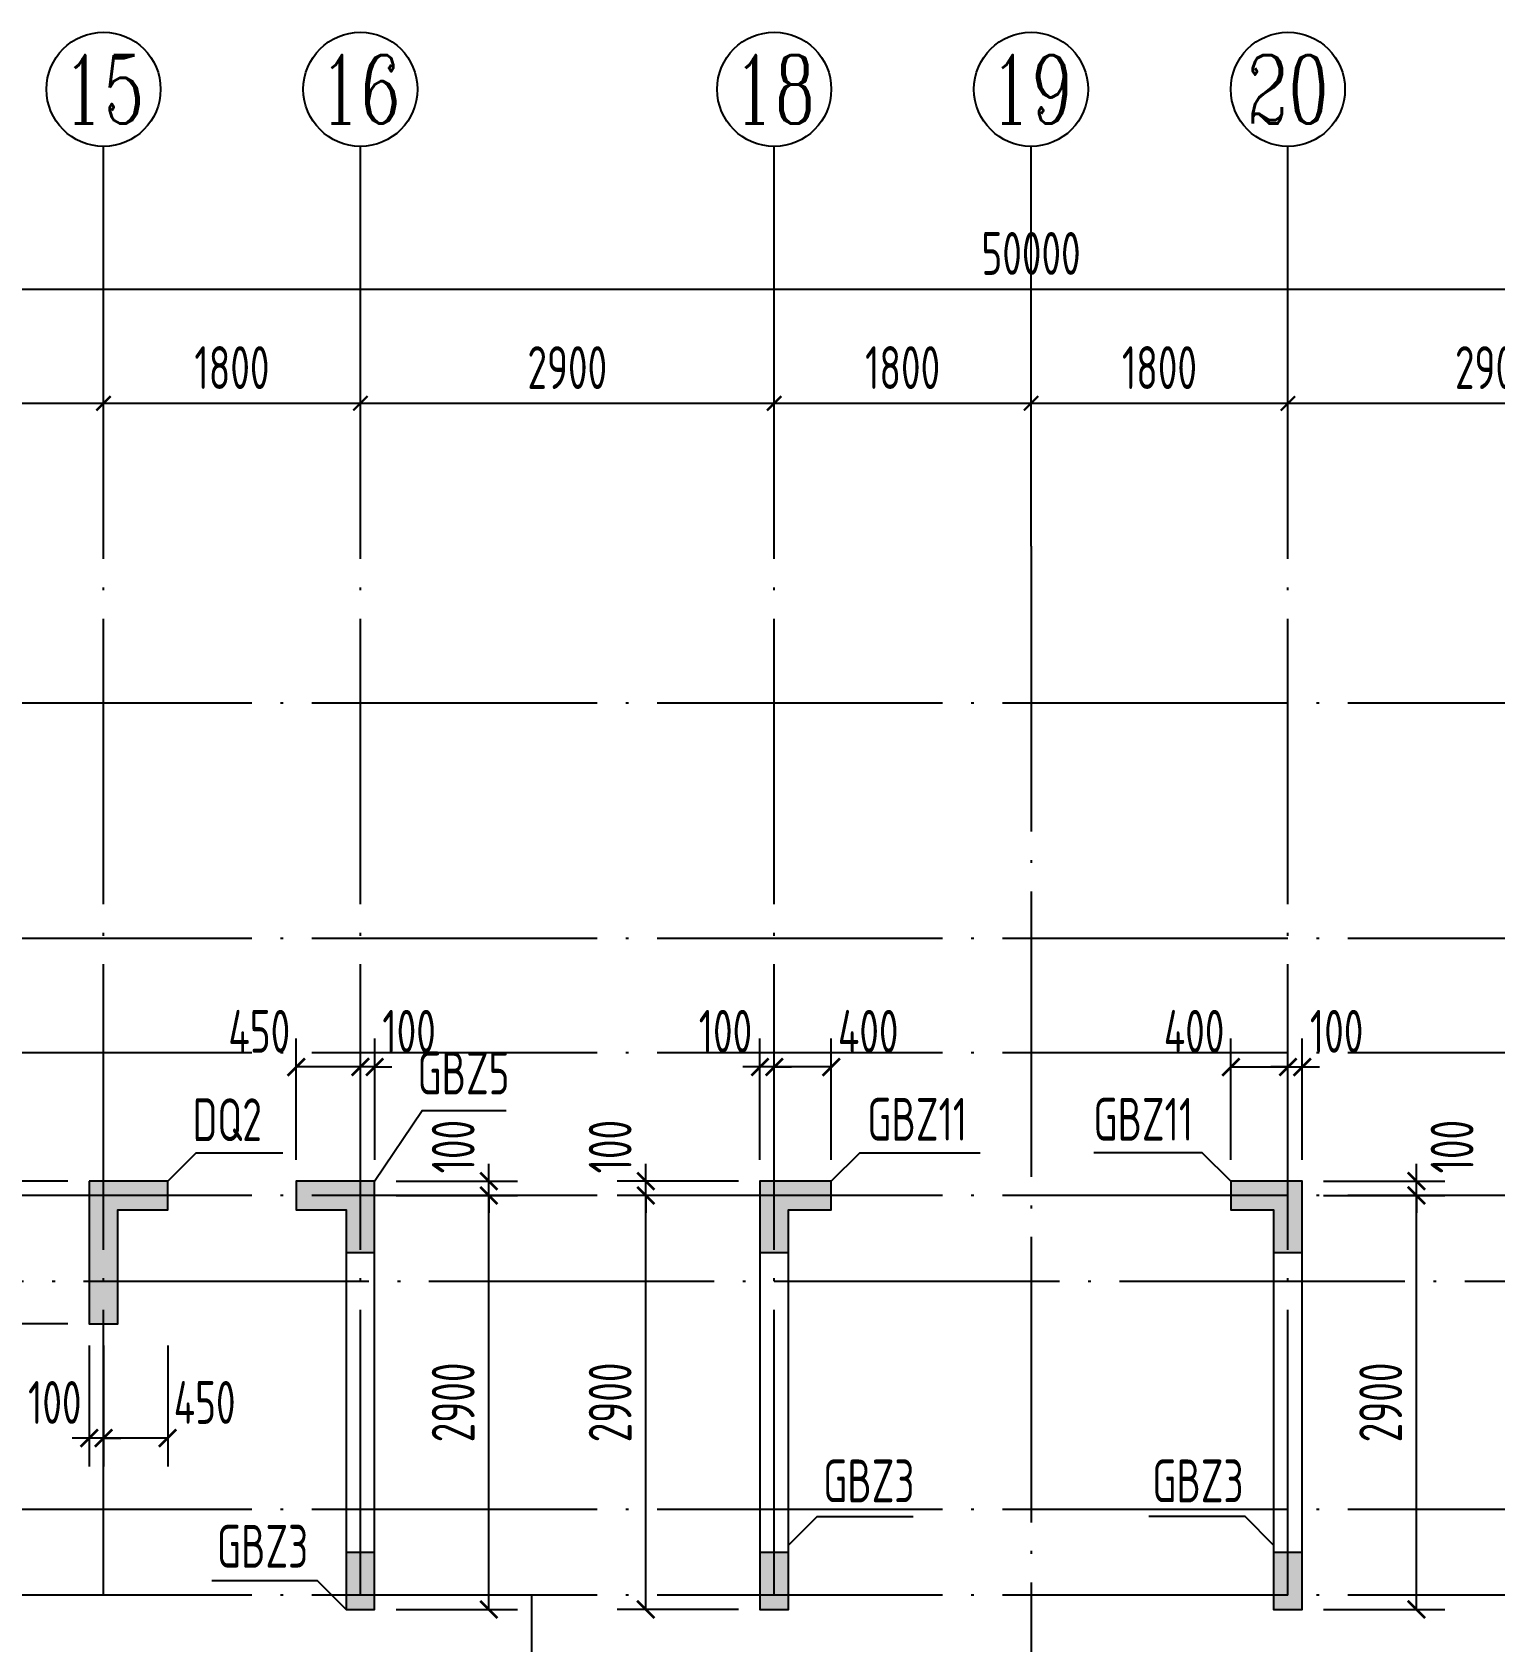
# Model space of a CAD drawing. Extents: x -812054 to 22247, y -644080 to 1003627.
# Drawn here: x -462783 to -452533, y -354553 to -343276 of the extents above; entities that cross this region are included whole.
import ezdxf
from ezdxf.enums import TextEntityAlignment as Align

# ---------------------------------------------------------------- set-up
doc = ezdxf.new("R2010")
doc.units = 0
doc.header["$LTSCALE"] = 1000
doc.linetypes.add('DOTE', pattern=[2.42, 2, -0.2, 0.02, -0.2])
doc.layers.get('0').update_dxf_attribs({"linetype": 'CONTINUOUS'})
doc.layers.get('DEFPOINTS').update_dxf_attribs({"linetype": 'CONTINUOUS'})
for name, color, linetype in [('A-AXIS', 1, 'CONTINUOUS'), ('A-DOTE', 10, 'DOTE'), ('AXIS_NUM', 7, 'CONTINUOUS'), ('S-Q墙实线', 6, 'CONTINUOUS'), ('S-Q墙标注', 3, 'CONTINUOUS'), ('S-X详图填充', 252, 'CONTINUOUS'), ('S-X详图实线', 4, 'CONTINUOUS'), ('S-Y一般标注', 3, 'CONTINUOUS'), ('S-Z柱编号', 6, 'CONTINUOUS')]:
    doc.layers.add(name, color=color, linetype=linetype)
doc.styles.add('TSSD_Axis', font='complex.shx', dxfattribs={"width": 0.7, "bigfont": 'hztxt.shx'})
doc.styles.add('TSSD_DIMENSION', font='Tssdeng.shx', dxfattribs={"width": 0.7, "bigfont": 'tssdchn.shx'})
doc.styles.add('TSSD_REIN', font='tssdeng.shx', dxfattribs={"width": 0.7, "height": 300, "bigfont": 'tssdchn.shx'})
doc.styles.add('结构文字', font='zstxt.shx', dxfattribs={"width": 0.7, "bigfont": 'zshz.shx'})
doc.dimstyles.new('STRUCK', dxfattribs={"dimtxt": 400, "dimasz": 121, "dimexe": 200, "dimexo": 150, "dimgap": 115, "dimtad": 1, "dimdec": 0, "dimdsep": 46, "dimtxsty": '结构文字', "dimblk": 'ARCHTICK', "dimcen": 400, "dimclrd": 3, "dimclre": 3, "dimclrt": 7, "dimadec": 0, "dimazin": 0, "dimtfac": 1, "dimtdec": 0, "dimtix": 1, "dimtmove": 2, "dimatfit": 3, "dimldrblk": '_DIMX', "dimfxl": 1, "dimtolj": 1, "dimtzin": 0, "dimarcsym": 0})
doc.dimstyles.new('TSSD_100_100', dxfattribs={"dimtxt": 300, "dimasz": 100, "dimexe": 100, "dimexo": 250, "dimgap": 100, "dimtad": 1, "dimdec": 0, "dimzin": 0, "dimdsep": 46, "dimtxsty": 'TSSD_DIMENSION', "dimblk": 'ARCHTICK', "dimcen": 0, "dimdle": 100, "dimclrt": 7, "dimadec": 0, "dimazin": 0, "dimtfac": 1, "dimtdec": 0, "dimtix": 1, "dimtmove": 2, "dimatfit": 3, "dimldrblk": 'ARCHTICK', "dimfxl": 1, "dimtolj": 1, "dimtzin": 0, "dimarcsym": 0})

# ---------------------------------------------------------------- blocks, each defined once
blk = doc.blocks.new('ts_axno')
at = {"color": 0, "linetype": 'ByBlock', "lineweight": -2}
blk.add_circle((0, 0), 0.5, dxfattribs=at)
at = {"color": 0, "linetype": 'ByBlock', "lineweight": -2, "style": 'TSSD_Axis', "width": 0.7}
blk.add_attdef('A', text='', height=0.6, dxfattribs=at).set_placement((0, 0), align=Align.MIDDLE_CENTER)
blk = doc.blocks.new('_ArchTick')
at = {"color": 0, "linetype": 'ByBlock', "const_width": 0.15}
blk.add_lwpolyline([(-0.5, -0.5), (0.5, 0.5)], dxfattribs=at)
blk = doc.blocks.new('*D144')
at = {"layer": 'DEFPOINTS', "color": 0, "transparency": 16777216}
for p in [(23100, 19250), (21400, 18250), (23100, 18250)]:
    blk.add_point(p, dxfattribs=at)
at = {"layer": 'S-Y一般标注', "color": 0, "lineweight": -2, "transparency": 16777216}
for p, q in [((21400, 18500), (21400, 19350)), ((23100, 18500), (23100, 19350)), ((21300, 19250), (23200, 19250))]:
    blk.add_line(p, q, dxfattribs=at)
at = {"layer": 'S-Y一般标注', "color": 0, "lineweight": -2, "transparency": 16777216, "xscale": 100, "yscale": 100, "zscale": 100, "rotation": 180}
blk.add_blockref('_ArchTick', (21400, 19250), dxfattribs=at)
at = {"layer": 'S-Y一般标注', "color": 0, "lineweight": -2, "transparency": 16777216, "xscale": 100, "yscale": 100, "zscale": 100}
blk.add_blockref('_ArchTick', (23100, 19250), dxfattribs=at)
at = {"layer": 'S-Y一般标注', "color": 7, "transparency": 16777216, "insert": (22250, 19500), "char_height": 300, "attachment_point": 5, "style": 'TSSD_DIMENSION'}
blk.add_mtext('\\A1;1700', dxfattribs=at)
blk = doc.blocks.new('*D145')
at = {"layer": 'DEFPOINTS', "color": 0, "transparency": 16777216}
for p in [(24900, 19250), (23100, 18250), (24900, 18250)]:
    blk.add_point(p, dxfattribs=at)
at = {"layer": 'S-Y一般标注', "color": 0, "lineweight": -2, "transparency": 16777216}
for p, q in [((23100, 18500), (23100, 19350)), ((24900, 18500), (24900, 19350)), ((23000, 19250), (25000, 19250))]:
    blk.add_line(p, q, dxfattribs=at)
at = {"layer": 'S-Y一般标注', "color": 0, "lineweight": -2, "transparency": 16777216, "xscale": 100, "yscale": 100, "zscale": 100, "rotation": 180}
blk.add_blockref('_ArchTick', (23100, 19250), dxfattribs=at)
at = {"layer": 'S-Y一般标注', "color": 0, "lineweight": -2, "transparency": 16777216, "xscale": 100, "yscale": 100, "zscale": 100}
blk.add_blockref('_ArchTick', (24900, 19250), dxfattribs=at)
at = {"layer": 'S-Y一般标注', "color": 7, "transparency": 16777216, "insert": (24000, 19500), "char_height": 300, "attachment_point": 5, "style": 'TSSD_DIMENSION'}
blk.add_mtext('\\A1;1800', dxfattribs=at)
blk = doc.blocks.new('*D146')
at = {"layer": 'DEFPOINTS', "color": 0, "transparency": 16777216}
for p in [(27800, 19250), (24900, 18250), (27800, 18250)]:
    blk.add_point(p, dxfattribs=at)
at = {"layer": 'S-Y一般标注', "color": 0, "lineweight": -2, "transparency": 16777216}
for p, q in [((24900, 18500), (24900, 19350)), ((27800, 18500), (27800, 19350)), ((24800, 19250), (27900, 19250))]:
    blk.add_line(p, q, dxfattribs=at)
at = {"layer": 'S-Y一般标注', "color": 0, "lineweight": -2, "transparency": 16777216, "xscale": 100, "yscale": 100, "zscale": 100, "rotation": 180}
blk.add_blockref('_ArchTick', (24900, 19250), dxfattribs=at)
at = {"layer": 'S-Y一般标注', "color": 0, "lineweight": -2, "transparency": 16777216, "xscale": 100, "yscale": 100, "zscale": 100}
blk.add_blockref('_ArchTick', (27800, 19250), dxfattribs=at)
at = {"layer": 'S-Y一般标注', "color": 7, "transparency": 16777216, "insert": (26350, 19500), "char_height": 300, "attachment_point": 5, "style": 'TSSD_DIMENSION'}
blk.add_mtext('\\A1;2900', dxfattribs=at)
blk = doc.blocks.new('*D147')
at = {"layer": 'DEFPOINTS', "color": 0, "transparency": 16777216}
for p in [(29600, 19250), (27800, 18250), (29600, 18250)]:
    blk.add_point(p, dxfattribs=at)
at = {"layer": 'S-Y一般标注', "color": 0, "lineweight": -2, "transparency": 16777216}
for p, q in [((27800, 18500), (27800, 19350)), ((29600, 18500), (29600, 19350)), ((27700, 19250), (29700, 19250))]:
    blk.add_line(p, q, dxfattribs=at)
at = {"layer": 'S-Y一般标注', "color": 0, "lineweight": -2, "transparency": 16777216, "xscale": 100, "yscale": 100, "zscale": 100, "rotation": 180}
blk.add_blockref('_ArchTick', (27800, 19250), dxfattribs=at)
at = {"layer": 'S-Y一般标注', "color": 0, "lineweight": -2, "transparency": 16777216, "xscale": 100, "yscale": 100, "zscale": 100}
blk.add_blockref('_ArchTick', (29600, 19250), dxfattribs=at)
at = {"layer": 'S-Y一般标注', "color": 7, "transparency": 16777216, "insert": (28700, 19500), "char_height": 300, "attachment_point": 5, "style": 'TSSD_DIMENSION'}
blk.add_mtext('\\A1;1800', dxfattribs=at)
blk = doc.blocks.new('*D148')
at = {"layer": 'DEFPOINTS', "color": 0, "transparency": 16777216}
for p in [(31400, 19250), (29600, 18250), (31400, 18250)]:
    blk.add_point(p, dxfattribs=at)
at = {"layer": 'S-Y一般标注', "color": 0, "lineweight": -2, "transparency": 16777216}
for p, q in [((29600, 18500), (29600, 19350)), ((31400, 18500), (31400, 19350)), ((29500, 19250), (31500, 19250))]:
    blk.add_line(p, q, dxfattribs=at)
at = {"layer": 'S-Y一般标注', "color": 0, "lineweight": -2, "transparency": 16777216, "xscale": 100, "yscale": 100, "zscale": 100, "rotation": 180}
blk.add_blockref('_ArchTick', (29600, 19250), dxfattribs=at)
at = {"layer": 'S-Y一般标注', "color": 0, "lineweight": -2, "transparency": 16777216, "xscale": 100, "yscale": 100, "zscale": 100}
blk.add_blockref('_ArchTick', (31400, 19250), dxfattribs=at)
at = {"layer": 'S-Y一般标注', "color": 7, "transparency": 16777216, "insert": (30500, 19500), "char_height": 300, "attachment_point": 5, "style": 'TSSD_DIMENSION'}
blk.add_mtext('\\A1;1800', dxfattribs=at)
blk = doc.blocks.new('*D149')
at = {"layer": 'DEFPOINTS', "color": 0, "transparency": 16777216}
for p in [(34300, 19250), (31400, 18250), (34300, 18250)]:
    blk.add_point(p, dxfattribs=at)
at = {"layer": 'S-Y一般标注', "color": 0, "lineweight": -2, "transparency": 16777216}
for p, q in [((31400, 18500), (31400, 19350)), ((34300, 18500), (34300, 19350)), ((31300, 19250), (34400, 19250))]:
    blk.add_line(p, q, dxfattribs=at)
at = {"layer": 'S-Y一般标注', "color": 0, "lineweight": -2, "transparency": 16777216, "xscale": 100, "yscale": 100, "zscale": 100, "rotation": 180}
blk.add_blockref('_ArchTick', (31400, 19250), dxfattribs=at)
at = {"layer": 'S-Y一般标注', "color": 0, "lineweight": -2, "transparency": 16777216, "xscale": 100, "yscale": 100, "zscale": 100}
blk.add_blockref('_ArchTick', (34300, 19250), dxfattribs=at)
at = {"layer": 'S-Y一般标注', "color": 7, "transparency": 16777216, "insert": (32850, 19500), "char_height": 300, "attachment_point": 5, "style": 'TSSD_DIMENSION'}
blk.add_mtext('\\A1;2900', dxfattribs=at)
blk = doc.blocks.new('*D159')
at = {"layer": 'DEFPOINTS', "color": 0, "transparency": 16777216}
for p in [(54600, 20050), (4600, 18250), (54600, 18250)]:
    blk.add_point(p, dxfattribs=at)
at = {"layer": 'S-Y一般标注', "color": 0, "lineweight": -2, "transparency": 16777216}
for p, q in [((4600, 18500), (4600, 20150)), ((54600, 18500), (54600, 20150)), ((4500, 20050), (54700, 20050))]:
    blk.add_line(p, q, dxfattribs=at)
at = {"layer": 'S-Y一般标注', "color": 0, "lineweight": -2, "transparency": 16777216, "xscale": 100, "yscale": 100, "zscale": 100, "rotation": 180}
blk.add_blockref('_ArchTick', (4600, 20050), dxfattribs=at)
at = {"layer": 'S-Y一般标注', "color": 0, "lineweight": -2, "transparency": 16777216, "xscale": 100, "yscale": 100, "zscale": 100}
blk.add_blockref('_ArchTick', (54600, 20050), dxfattribs=at)
at = {"layer": 'S-Y一般标注', "color": 7, "transparency": 16777216, "insert": (29600, 20300), "char_height": 300, "attachment_point": 5, "style": 'TSSD_DIMENSION'}
blk.add_mtext('\\A1;50000', dxfattribs=at)
blk = doc.blocks.new('*D2058')
at = {"layer": 'DEFPOINTS', "color": 0, "transparency": 16777216}
for p in [(-458483, -351426), (-457683, -351426), (-457683, -354326)]:
    blk.add_point(p, dxfattribs=at)
at = {"layer": 'S-Q墙标注', "color": 3, "lineweight": -2, "transparency": 16777216}
for p, q in [((-457833, -351426), (-458683, -351426)), ((-458483, -354326), (-458483, -351426)), ((-457833, -354326), (-458683, -354326))]:
    blk.add_line(p, q, dxfattribs=at)
at = {"layer": 'S-Q墙标注', "color": 3, "lineweight": -2, "transparency": 16777216, "xscale": 121, "yscale": 121, "zscale": 121}
for p, rotation in [((-458483, -351426), 90), ((-458483, -354326), 270)]:
    blk.add_blockref('_ArchTick', p, dxfattribs=dict(at, rotation=rotation))
at = {"layer": 'S-Q墙标注', "color": 7, "transparency": 16777216, "insert": (-458733, -352876), "char_height": 300, "attachment_point": 5, "rotation": 90, "style": 'TSSD_REIN'}
blk.add_mtext('\\A1;2900', dxfattribs=at)
blk = doc.blocks.new('_DIMX')
blk.add_line((-150, 0), (150, 0))
at = {"const_width": 50}
blk.add_lwpolyline([(-70, -70), (70, 70)], dxfattribs=at)
blk = doc.blocks.new('*D2059')
at = {"layer": 'DEFPOINTS', "color": 0, "transparency": 16777216}
for p in [(-458483, -351326), (-457683, -351326), (-457683, -351426)]:
    blk.add_point(p, dxfattribs=at)
at = {"layer": 'S-Q墙标注', "color": 3, "lineweight": -2, "transparency": 16777216}
for p, q in [((-458483, -351326), (-458483, -351205)), ((-457833, -351326), (-458683, -351326)), ((-458483, -351426), (-458483, -351326)), ((-457833, -351426), (-458683, -351426)), ((-458483, -351426), (-458483, -351547))]:
    blk.add_line(p, q, dxfattribs=at)
at = {"layer": 'S-Q墙标注', "color": 3, "lineweight": -2, "transparency": 16777216, "xscale": 121, "yscale": 121, "zscale": 121}
for p, rotation in [((-458483, -351326), 270), ((-458483, -351426), 90)]:
    blk.add_blockref('_ArchTick', p, dxfattribs=dict(at, rotation=rotation))
at = {"layer": 'S-Q墙标注', "color": 7, "transparency": 16777216, "insert": (-458733, -351084), "char_height": 300, "attachment_point": 5, "rotation": 90, "style": 'TSSD_REIN'}
blk.add_mtext('\\A1;100', dxfattribs=at)
blk = doc.blocks.new('*D2060')
at = {"layer": 'DEFPOINTS', "color": 0, "transparency": 16777216}
for p in [(-457583, -350526), (-457583, -351326), (-457184, -351326)]:
    blk.add_point(p, dxfattribs=at)
at = {"layer": 'S-Q墙标注', "color": 3, "lineweight": -2, "transparency": 16777216}
for p, q in [((-457583, -351176), (-457583, -350326)), ((-457184, -351176), (-457184, -350326)), ((-457184, -350526), (-457583, -350526))]:
    blk.add_line(p, q, dxfattribs=at)
at = {"layer": 'S-Q墙标注', "color": 3, "lineweight": -2, "transparency": 16777216, "xscale": 121, "yscale": 121, "zscale": 121, "rotation": 180}
blk.add_blockref('_ArchTick', (-457583, -350526), dxfattribs=at)
at = {"layer": 'S-Q墙标注', "color": 3, "lineweight": -2, "transparency": 16777216, "xscale": 121, "yscale": 121, "zscale": 121}
blk.add_blockref('_ArchTick', (-457184, -350526), dxfattribs=at)
at = {"layer": 'S-Q墙标注', "color": 7, "transparency": 16777216, "insert": (-456925, -350276), "char_height": 300, "attachment_point": 5, "style": 'TSSD_REIN'}
blk.add_mtext('\\A1;400', dxfattribs=at)
blk = doc.blocks.new('*D2061')
at = {"layer": 'DEFPOINTS', "color": 0, "transparency": 16777216}
for p in [(-457683, -350526), (-457683, -351326), (-457583, -351326)]:
    blk.add_point(p, dxfattribs=at)
at = {"layer": 'S-Q墙标注', "color": 3, "lineweight": -2, "transparency": 16777216}
for p, q in [((-457683, -351176), (-457683, -350326)), ((-457583, -351176), (-457583, -350326)), ((-457683, -350526), (-457804, -350526)), ((-457583, -350526), (-457683, -350526)), ((-457583, -350526), (-457462, -350526))]:
    blk.add_line(p, q, dxfattribs=at)
at = {"layer": 'S-Q墙标注', "color": 3, "lineweight": -2, "transparency": 16777216, "xscale": 121, "yscale": 121, "zscale": 121}
blk.add_blockref('_ArchTick', (-457683, -350526), dxfattribs=at)
at = {"layer": 'S-Q墙标注', "color": 3, "lineweight": -2, "transparency": 16777216, "xscale": 121, "yscale": 121, "zscale": 121, "rotation": 180}
blk.add_blockref('_ArchTick', (-457583, -350526), dxfattribs=at)
at = {"layer": 'S-Q墙标注', "color": 7, "transparency": 16777216, "insert": (-457925, -350276), "char_height": 300, "attachment_point": 5, "style": 'TSSD_REIN'}
blk.add_mtext('\\A1;100', dxfattribs=at)
blk = doc.blocks.new('*D2062')
at = {"layer": 'DEFPOINTS', "color": 0, "transparency": 16777216}
for p in [(-460383, -351426), (-459583, -351426), (-460383, -354326)]:
    blk.add_point(p, dxfattribs=at)
at = {"layer": 'S-Q墙标注', "color": 3, "lineweight": -2, "transparency": 16777216}
for p, q in [((-460233, -351426), (-459383, -351426)), ((-459583, -354326), (-459583, -351426)), ((-460233, -354326), (-459383, -354326))]:
    blk.add_line(p, q, dxfattribs=at)
at = {"layer": 'S-Q墙标注', "color": 3, "lineweight": -2, "transparency": 16777216, "xscale": 121, "yscale": 121, "zscale": 121}
for p, rotation in [((-459583, -351426), 90), ((-459583, -354326), 270)]:
    blk.add_blockref('_ArchTick', p, dxfattribs=dict(at, rotation=rotation))
at = {"layer": 'S-Q墙标注', "color": 7, "transparency": 16777216, "insert": (-459833, -352876), "char_height": 300, "attachment_point": 5, "rotation": 90, "style": 'TSSD_REIN'}
blk.add_mtext('\\A1;2900', dxfattribs=at)
blk = doc.blocks.new('*D2063')
at = {"layer": 'DEFPOINTS', "color": 0, "transparency": 16777216}
for p in [(-460383, -351326), (-459583, -351326), (-460383, -351426)]:
    blk.add_point(p, dxfattribs=at)
at = {"layer": 'S-Q墙标注', "color": 3, "lineweight": -2, "transparency": 16777216}
for p, q in [((-459583, -351326), (-459583, -351205)), ((-460233, -351326), (-459383, -351326)), ((-459583, -351426), (-459583, -351326)), ((-460233, -351426), (-459383, -351426)), ((-459583, -351426), (-459583, -351547))]:
    blk.add_line(p, q, dxfattribs=at)
at = {"layer": 'S-Q墙标注', "color": 3, "lineweight": -2, "transparency": 16777216, "xscale": 121, "yscale": 121, "zscale": 121}
for p, rotation in [((-459583, -351326), 270), ((-459583, -351426), 90)]:
    blk.add_blockref('_ArchTick', p, dxfattribs=dict(at, rotation=rotation))
at = {"layer": 'S-Q墙标注', "color": 7, "transparency": 16777216, "insert": (-459833, -351084), "char_height": 300, "attachment_point": 5, "rotation": 90, "style": 'TSSD_REIN'}
blk.add_mtext('\\A1;100', dxfattribs=at)
blk = doc.blocks.new('*D2064')
at = {"layer": 'DEFPOINTS', "color": 0, "transparency": 16777216}
for p in [(-460483, -350526), (-460483, -351326), (-460383, -351326)]:
    blk.add_point(p, dxfattribs=at)
at = {"layer": 'S-Q墙标注', "color": 3, "lineweight": -2, "transparency": 16777216}
for p, q in [((-460483, -351176), (-460483, -350326)), ((-460383, -351176), (-460383, -350326)), ((-460483, -350526), (-460604, -350526)), ((-460383, -350526), (-460483, -350526)), ((-460383, -350526), (-460262, -350526))]:
    blk.add_line(p, q, dxfattribs=at)
at = {"layer": 'S-Q墙标注', "color": 3, "lineweight": -2, "transparency": 16777216, "xscale": 121, "yscale": 121, "zscale": 121}
blk.add_blockref('_ArchTick', (-460483, -350526), dxfattribs=at)
at = {"layer": 'S-Q墙标注', "color": 3, "lineweight": -2, "transparency": 16777216, "xscale": 121, "yscale": 121, "zscale": 121, "rotation": 180}
blk.add_blockref('_ArchTick', (-460383, -350526), dxfattribs=at)
at = {"layer": 'S-Q墙标注', "color": 7, "transparency": 16777216, "insert": (-460142, -350276), "char_height": 300, "attachment_point": 5, "style": 'TSSD_REIN'}
blk.add_mtext('\\A1;100', dxfattribs=at)
blk = doc.blocks.new('*D2065')
at = {"layer": 'DEFPOINTS', "color": 0, "transparency": 16777216}
for p in [(-460933, -350526), (-460933, -351326), (-460483, -351326)]:
    blk.add_point(p, dxfattribs=at)
at = {"layer": 'S-Q墙标注', "color": 3, "lineweight": -2, "transparency": 16777216}
for p, q in [((-460933, -351176), (-460933, -350326)), ((-460483, -351176), (-460483, -350326)), ((-460483, -350526), (-460933, -350526))]:
    blk.add_line(p, q, dxfattribs=at)
at = {"layer": 'S-Q墙标注', "color": 3, "lineweight": -2, "transparency": 16777216, "xscale": 121, "yscale": 121, "zscale": 121, "rotation": 180}
blk.add_blockref('_ArchTick', (-460933, -350526), dxfattribs=at)
at = {"layer": 'S-Q墙标注', "color": 3, "lineweight": -2, "transparency": 16777216, "xscale": 121, "yscale": 121, "zscale": 121}
blk.add_blockref('_ArchTick', (-460483, -350526), dxfattribs=at)
at = {"layer": 'S-Q墙标注', "color": 7, "transparency": 16777216, "insert": (-461192, -350276), "char_height": 300, "attachment_point": 5, "style": 'TSSD_REIN'}
blk.add_mtext('\\A1;450', dxfattribs=at)
blk = doc.blocks.new('*D2066')
at = {"layer": 'DEFPOINTS', "color": 0, "transparency": 16777216}
for p in [(-463183, -351426), (-462383, -351426), (-462383, -352326)]:
    blk.add_point(p, dxfattribs=at)
at = {"layer": 'S-Q墙标注', "color": 3, "lineweight": -2, "transparency": 16777216}
for p, q in [((-462533, -351426), (-463383, -351426)), ((-463183, -352326), (-463183, -351426)), ((-462533, -352326), (-463383, -352326))]:
    blk.add_line(p, q, dxfattribs=at)
at = {"layer": 'S-Q墙标注', "color": 3, "lineweight": -2, "transparency": 16777216, "xscale": 121, "yscale": 121, "zscale": 121}
for p, rotation in [((-463183, -351426), 90), ((-463183, -352326), 270)]:
    blk.add_blockref('_ArchTick', p, dxfattribs=dict(at, rotation=rotation))
at = {"layer": 'S-Q墙标注', "color": 7, "transparency": 16777216, "insert": (-463433, -351876), "char_height": 300, "attachment_point": 5, "rotation": 90, "style": 'TSSD_REIN'}
blk.add_mtext('\\A1;900', dxfattribs=at)
blk = doc.blocks.new('*D2067')
at = {"layer": 'DEFPOINTS', "color": 0, "transparency": 16777216}
for p in [(-463183, -351326), (-462383, -351326), (-462383, -351426)]:
    blk.add_point(p, dxfattribs=at)
at = {"layer": 'S-Q墙标注', "color": 3, "lineweight": -2, "transparency": 16777216}
for p, q in [((-463183, -351326), (-463183, -351205)), ((-462533, -351326), (-463383, -351326)), ((-463183, -351426), (-463183, -351326)), ((-462533, -351426), (-463383, -351426)), ((-463183, -351426), (-463183, -351547))]:
    blk.add_line(p, q, dxfattribs=at)
at = {"layer": 'S-Q墙标注', "color": 3, "lineweight": -2, "transparency": 16777216, "xscale": 121, "yscale": 121, "zscale": 121}
for p, rotation in [((-463183, -351326), 270), ((-463183, -351426), 90)]:
    blk.add_blockref('_ArchTick', p, dxfattribs=dict(at, rotation=rotation))
at = {"layer": 'S-Q墙标注', "color": 7, "transparency": 16777216, "insert": (-463433, -351084), "char_height": 300, "attachment_point": 5, "rotation": 90, "style": 'TSSD_REIN'}
blk.add_mtext('\\A1;100', dxfattribs=at)
blk = doc.blocks.new('*D2068')
at = {"layer": 'DEFPOINTS', "color": 0, "transparency": 16777216}
for p in [(-462283, -352326), (-461834, -352326), (-462283, -353126)]:
    blk.add_point(p, dxfattribs=at)
at = {"layer": 'S-Q墙标注', "color": 3, "lineweight": -2, "transparency": 16777216}
for p, q in [((-462283, -352476), (-462283, -353326)), ((-461834, -352476), (-461834, -353326)), ((-461834, -353126), (-462283, -353126))]:
    blk.add_line(p, q, dxfattribs=at)
at = {"layer": 'S-Q墙标注', "color": 3, "lineweight": -2, "transparency": 16777216, "xscale": 121, "yscale": 121, "zscale": 121, "rotation": 180}
blk.add_blockref('_ArchTick', (-462283, -353126), dxfattribs=at)
at = {"layer": 'S-Q墙标注', "color": 3, "lineweight": -2, "transparency": 16777216, "xscale": 121, "yscale": 121, "zscale": 121}
blk.add_blockref('_ArchTick', (-461834, -353126), dxfattribs=at)
at = {"layer": 'S-Q墙标注', "color": 7, "transparency": 16777216, "insert": (-461575, -352876), "char_height": 300, "attachment_point": 5, "style": 'TSSD_REIN'}
blk.add_mtext('\\A1;450', dxfattribs=at)
blk = doc.blocks.new('*D2069')
at = {"layer": 'DEFPOINTS', "color": 0, "transparency": 16777216}
for p in [(-462383, -352326), (-462283, -352326), (-462383, -353126)]:
    blk.add_point(p, dxfattribs=at)
at = {"layer": 'S-Q墙标注', "color": 3, "lineweight": -2, "transparency": 16777216}
for p, q in [((-462383, -352476), (-462383, -353326)), ((-462283, -352476), (-462283, -353326)), ((-462383, -353126), (-462504, -353126)), ((-462283, -353126), (-462383, -353126)), ((-462283, -353126), (-462162, -353126))]:
    blk.add_line(p, q, dxfattribs=at)
at = {"layer": 'S-Q墙标注', "color": 3, "lineweight": -2, "transparency": 16777216, "xscale": 121, "yscale": 121, "zscale": 121}
blk.add_blockref('_ArchTick', (-462383, -353126), dxfattribs=at)
at = {"layer": 'S-Q墙标注', "color": 3, "lineweight": -2, "transparency": 16777216, "xscale": 121, "yscale": 121, "zscale": 121, "rotation": 180}
blk.add_blockref('_ArchTick', (-462283, -353126), dxfattribs=at)
at = {"layer": 'S-Q墙标注', "color": 7, "transparency": 16777216, "insert": (-462625, -352876), "char_height": 300, "attachment_point": 5, "style": 'TSSD_REIN'}
blk.add_mtext('\\A1;100', dxfattribs=at)
blk = doc.blocks.new('*D2129')
at = {"layer": 'DEFPOINTS', "color": 0, "transparency": 16777216}
for p in [(-453883, -351426), (-453083, -351426), (-453883, -354326)]:
    blk.add_point(p, dxfattribs=at)
at = {"layer": 'S-Q墙标注', "color": 3, "lineweight": -2, "transparency": 16777216}
for p, q in [((-453733, -351426), (-452883, -351426)), ((-453083, -354326), (-453083, -351426)), ((-453733, -354326), (-452883, -354326))]:
    blk.add_line(p, q, dxfattribs=at)
at = {"layer": 'S-Q墙标注', "color": 3, "lineweight": -2, "transparency": 16777216, "xscale": 121, "yscale": 121, "zscale": 121}
for p, rotation in [((-453083, -351426), 90), ((-453083, -354326), 270)]:
    blk.add_blockref('_ArchTick', p, dxfattribs=dict(at, rotation=rotation))
at = {"layer": 'S-Q墙标注', "color": 7, "transparency": 16777216, "insert": (-453333, -352876), "char_height": 300, "attachment_point": 5, "rotation": 90, "style": 'TSSD_REIN'}
blk.add_mtext('\\A1;2900', dxfattribs=at)
blk = doc.blocks.new('*D2130')
at = {"layer": 'DEFPOINTS', "color": 0, "transparency": 16777216}
for p in [(-453883, -351326), (-453083, -351326), (-453883, -351426)]:
    blk.add_point(p, dxfattribs=at)
at = {"layer": 'S-Q墙标注', "color": 3, "lineweight": -2, "transparency": 16777216}
for p, q in [((-453083, -351326), (-453083, -351205)), ((-453733, -351326), (-452883, -351326)), ((-453083, -351426), (-453083, -351326)), ((-453733, -351426), (-452883, -351426)), ((-453083, -351426), (-453083, -351547))]:
    blk.add_line(p, q, dxfattribs=at)
at = {"layer": 'S-Q墙标注', "color": 3, "lineweight": -2, "transparency": 16777216, "xscale": 121, "yscale": 121, "zscale": 121}
for p, rotation in [((-453083, -351326), 270), ((-453083, -351426), 90)]:
    blk.add_blockref('_ArchTick', p, dxfattribs=dict(at, rotation=rotation))
at = {"layer": 'S-Q墙标注', "color": 7, "transparency": 16777216, "insert": (-452833, -351084), "char_height": 300, "attachment_point": 5, "rotation": 90, "style": 'TSSD_REIN'}
blk.add_mtext('\\A1;100', dxfattribs=at)
blk = doc.blocks.new('*D2131')
at = {"layer": 'DEFPOINTS', "color": 0, "transparency": 16777216}
for p in [(-453983, -350526), (-454383, -351326), (-453983, -351326)]:
    blk.add_point(p, dxfattribs=at)
at = {"layer": 'S-Q墙标注', "color": 3, "lineweight": -2, "transparency": 16777216}
for p, q in [((-454383, -351176), (-454383, -350326)), ((-453983, -351176), (-453983, -350326)), ((-454383, -350526), (-453983, -350526))]:
    blk.add_line(p, q, dxfattribs=at)
at = {"layer": 'S-Q墙标注', "color": 3, "lineweight": -2, "transparency": 16777216, "xscale": 121, "yscale": 121, "zscale": 121, "rotation": 180}
blk.add_blockref('_ArchTick', (-454383, -350526), dxfattribs=at)
at = {"layer": 'S-Q墙标注', "color": 3, "lineweight": -2, "transparency": 16777216, "xscale": 121, "yscale": 121, "zscale": 121}
blk.add_blockref('_ArchTick', (-453983, -350526), dxfattribs=at)
at = {"layer": 'S-Q墙标注', "color": 7, "transparency": 16777216, "insert": (-454641, -350276), "char_height": 300, "attachment_point": 5, "style": 'TSSD_REIN'}
blk.add_mtext('\\A1;400', dxfattribs=at)
blk = doc.blocks.new('*D2132')
at = {"layer": 'DEFPOINTS', "color": 0, "transparency": 16777216}
for p in [(-453883, -350526), (-453983, -351326), (-453883, -351326)]:
    blk.add_point(p, dxfattribs=at)
at = {"layer": 'S-Q墙标注', "color": 3, "lineweight": -2, "transparency": 16777216}
for p, q in [((-453983, -351176), (-453983, -350326)), ((-453883, -351176), (-453883, -350326)), ((-453983, -350526), (-454104, -350526)), ((-453983, -350526), (-453883, -350526)), ((-453883, -350526), (-453762, -350526))]:
    blk.add_line(p, q, dxfattribs=at)
at = {"layer": 'S-Q墙标注', "color": 3, "lineweight": -2, "transparency": 16777216, "xscale": 121, "yscale": 121, "zscale": 121}
blk.add_blockref('_ArchTick', (-453983, -350526), dxfattribs=at)
at = {"layer": 'S-Q墙标注', "color": 3, "lineweight": -2, "transparency": 16777216, "xscale": 121, "yscale": 121, "zscale": 121, "rotation": 180}
blk.add_blockref('_ArchTick', (-453883, -350526), dxfattribs=at)
at = {"layer": 'S-Q墙标注', "color": 7, "transparency": 16777216, "insert": (-453642, -350276), "char_height": 300, "attachment_point": 5, "style": 'TSSD_REIN'}
blk.add_mtext('\\A1;100', dxfattribs=at)
blk = doc.blocks.new('20210726.16395156')
at = {"layer": 'A-AXIS'}
for p, q in [((23100, 18249.9), (23100, 21049.9)), ((24900, 18249.9), (24900, 21049.9)), ((27800, 18249.9), (27800, 21049.9)), ((29600, 18249.9), (29600, 21049.9)), ((31400, 18249.9), (31400, 21049.9))]:
    blk.add_line(p, q, dxfattribs=at)
at = {"layer": 'A-DOTE'}
for p, q in [((23100, 10900), (23100, 18249.9)), ((24900, 10900), (24900, 18249.9)), ((27800, 10900), (27800, 18249.9)), ((29600, 18249.9), (29600, 3600)), ((31400, 10900), (31400, 18249.9)), ((55600, 17150), (3600, 17150)), ((55600, 15500), (3600, 15500)), ((55600, 14700), (3600, 14700)), ((55600, 13700), (3600, 13700)), ((3600, 13100.3), (55600, 13100.3)), ((55600, 11500), (3600, 11500)), ((55600, 10900), (3600, 10900)), ((26100, 10900), (26100, 3600))]:
    blk.add_line(p, q, dxfattribs=at)
at = {"layer": 'A-AXIS'}
ref = blk.add_blockref('ts_axno', (23100, 21449.9), dxfattribs=dict(at, xscale=800, yscale=800, zscale=800))
ref.add_attrib('9', '15', dxfattribs={"layer": 'AXIS_NUM', "height": 480, "style": 'TSSD_Axis', "width": 0.7}).set_placement((23100, 21449.9), align=Align.MIDDLE_CENTER)
ref = blk.add_blockref('ts_axno', (24900, 21449.9), dxfattribs=dict(at, xscale=800, yscale=800, zscale=800))
ref.add_attrib('10', '16', dxfattribs={"layer": 'AXIS_NUM', "height": 480, "style": 'TSSD_Axis', "width": 0.7}).set_placement((24900, 21449.9), align=Align.MIDDLE_CENTER)
ref = blk.add_blockref('ts_axno', (27800, 21449.9), dxfattribs=dict(at, xscale=800, yscale=800, zscale=800))
ref.add_attrib('11', '18', dxfattribs={"layer": 'AXIS_NUM', "height": 480, "style": 'TSSD_Axis', "width": 0.7}).set_placement((27800, 21449.9), align=Align.MIDDLE_CENTER)
ref = blk.add_blockref('ts_axno', (29600, 21449.9), dxfattribs=dict(at, xscale=800, yscale=800, zscale=800))
ref.add_attrib('12', '19', dxfattribs={"layer": 'AXIS_NUM', "height": 480, "style": 'TSSD_Axis', "width": 0.7}).set_placement((29600, 21449.9), align=Align.MIDDLE_CENTER)
ref = blk.add_blockref('ts_axno', (31400, 21449.9), dxfattribs=dict(at, xscale=800, yscale=800, zscale=800))
ref.add_attrib('13', '20', dxfattribs={"layer": 'AXIS_NUM', "height": 480, "style": 'TSSD_Axis', "width": 0.7}).set_placement((31400, 21449.9), align=Align.MIDDLE_CENTER)
at = {"layer": 'S-Y一般标注'}
for base, p1, p2, picture, middle in [((54600, 20049.9), (4600, 18249.9), (54600, 18249.9), '*D159', (29600, 20299.9)), ((23100, 19249.9), (21400, 18249.9), (23100, 18249.9), '*D144', (22250, 19499.9)), ((24900, 19249.9), (23100, 18249.9), (24900, 18249.9), '*D145', (24000, 19499.9)), ((27800, 19249.9), (24900, 18249.9), (27800, 18249.9), '*D146', (26350, 19499.9)), ((29600, 19249.9), (27800, 18249.9), (29600, 18249.9), '*D147', (28700, 19499.9)), ((31400, 19249.9), (29600, 18249.9), (31400, 18249.9), '*D148', (30500, 19499.9)), ((34300, 19249.9), (31400, 18249.9), (34300, 18249.9), '*D149', (32850, 19499.9))]:
    dim = blk.add_linear_dim(base=base, p1=p1, p2=p2, dimstyle='TSSD_100_100', dxfattribs=at)
    dim.commit()
    dim.dimension.update_dxf_attribs({"geometry": picture, "text_midpoint": middle})

msp = doc.modelspace()

# ---------------------------------------------------------------- hatches: boundary and pattern name
at = {"layer": 'S-X详图填充'}
h = msp.add_hatch(color=256, dxfattribs=at)
h.dxf.hatch_style = 1
h.paths.add_polyline_path([(-462383.47, -351326.27), (-462383.47, -352326.27), (-462183.47, -352326.27), (-462183.47, -351526.27), (-461833.56, -351526.27), (-461833.56, -351326.27)])
h = msp.add_hatch(color=256, dxfattribs=at)
h.dxf.hatch_style = 1
h.paths.add_polyline_path([(-460583.48, -351826.27), (-460383.48, -351826.27), (-460383.48, -351326.27), (-460933.48, -351326.27), (-460933.48, -351526.27), (-460583.48, -351526.27)])
h = msp.add_hatch(color=256, dxfattribs=at)
h.dxf.hatch_style = 1
h.paths.add_polyline_path([(-457683.48, -351826.27), (-457483.48, -351826.27), (-457483.48, -351526.27), (-457183.56, -351526.28), (-457183.56, -351326.28), (-457683.48, -351326.27)])
h = msp.add_hatch(color=256, dxfattribs=at)
h.dxf.hatch_style = 1
h.paths.add_polyline_path([(-454083.46, -351826.27), (-453883.46, -351826.27), (-453883.46, -351326.27), (-454383.37, -351326.28), (-454383.37, -351526.28), (-454083.46, -351526.27)])
h = msp.add_hatch(color=256, dxfattribs=at)
h.dxf.hatch_style = 1
h.paths.add_polyline_path([(-460383.48, -353926.27), (-460583.48, -353926.27), (-460583.48, -354326.27), (-460383.48, -354326.27)])
h = msp.add_hatch(color=256, dxfattribs=at)
h.dxf.hatch_style = 1
h.paths.add_polyline_path([(-457483.48, -353926.27), (-457683.48, -353926.27), (-457683.48, -354326.27), (-457483.48, -354326.27)])
h = msp.add_hatch(color=256, dxfattribs=at)
h.dxf.hatch_style = 1
h.paths.add_polyline_path([(-453883.45, -353926.27), (-454083.45, -353926.27), (-454083.45, -354326.27), (-453883.45, -354326.27)])

# ---------------------------------------------------------------- linework, layer by layer
at = {"layer": 'S-Q墙实线'}
for points in [[(-462383.47, -351326.27), (-462383.47, -352326.27), (-462183.47, -352326.27), (-462183.47, -351526.27), (-461833.56, -351526.27), (-461833.56, -351326.27)], [(-460383.48, -351326.27), (-460933.48, -351326.27), (-460933.48, -351526.27), (-460583.48, -351526.27), (-460583.48, -354326.27), (-460383.48, -354326.27)], [(-457683.48, -351326.27), (-457683.48, -354326.27), (-457483.48, -354326.27), (-457483.48, -351526.27), (-457183.56, -351526.28), (-457183.56, -351326.28)], [(-453883.46, -351326.27), (-454383.37, -351326.28), (-454383.37, -351526.28), (-454083.46, -351526.27), (-454083.45, -354326.27), (-453883.45, -354326.27)]]:
    msp.add_lwpolyline(points, close=True, dxfattribs=at)
at = {"layer": 'S-X详图实线'}
for points in [[(-462383.47, -351326.27), (-462383.47, -352326.27), (-462183.47, -352326.27), (-462183.47, -351526.27), (-461833.56, -351526.27), (-461833.56, -351326.27), (-462383.47, -351326.27)], [(-460583.48, -351826.27), (-460383.48, -351826.27), (-460383.48, -351326.27), (-460933.48, -351326.27), (-460933.48, -351526.27), (-460583.48, -351526.27), (-460583.48, -351826.27)], [(-457683.48, -351826.27), (-457483.48, -351826.27), (-457483.48, -351526.27), (-457183.56, -351526.28), (-457183.56, -351326.28), (-457683.48, -351326.27), (-457683.48, -351826.27)], [(-454083.46, -351826.27), (-453883.46, -351826.27), (-453883.46, -351326.27), (-454383.37, -351326.28), (-454383.37, -351526.28), (-454083.46, -351526.27), (-454083.46, -351826.27)], [(-460383.48, -353926.27), (-460583.48, -353926.27), (-460583.48, -354326.27), (-460383.48, -354326.27), (-460383.48, -353926.27)], [(-457483.48, -353926.27), (-457683.48, -353926.27), (-457683.48, -354326.27), (-457483.48, -354326.27), (-457483.48, -353926.27)], [(-453883.45, -353926.27), (-454083.45, -353926.27), (-454083.45, -354326.27), (-453883.45, -354326.27), (-453883.45, -353926.27)]]:
    msp.add_lwpolyline(points, close=True, dxfattribs=at)
at = {"layer": 'S-Z柱编号', "color": 7}
for points in [[(-460383.48, -351326.27), (-460051.04, -350829.64), (-459461.2, -350829.64)], [(-461833.56, -351326.27), (-461633.56, -351126.27), (-461027.55, -351126.27)], [(-457183.56, -351326.28), (-456983.56, -351126.28), (-456139.48, -351126.28)], [(-454383.37, -351326.28), (-454583.37, -351126.28), (-455343.49, -351126.28)], [(-457483.48, -353876.27), (-457283.48, -353676.27), (-456609.96, -353676.27)], [(-454083.45, -353876.27), (-454283.45, -353676.27), (-454956.98, -353676.27)], [(-460583.48, -354326.27), (-460783.48, -354126.27), (-461523.81, -354126.27)]]:
    msp.add_lwpolyline(points, dxfattribs=at)

# ---------------------------------------------------------------- block references
at = {"layer": 'A-DOTE'}
msp.add_blockref('20210726.16395156', (-485383.47, -365126.32), dxfattribs=at)

# ---------------------------------------------------------------- texts
at = {"layer": 'S-Z柱编号', "color": 7, "style": 'TSSD_REIN', "width": 0.7}
for s, p in [('GBZ5', (-460083.48, -350808.09)), ('DQ2', (-461658.24, -351135.54)), ('GBZ11', (-456931.21, -351132.1)), ('GBZ11', (-455346.77, -351132.1)), ('GBZ3', (-457240.63, -353665.69)), ('GBZ3', (-454934.06, -353665.69)), ('GBZ3', (-461489.25, -354123.55))]:
    msp.add_text(s, height=300, dxfattribs=at).set_placement(p, align=Align.BOTTOM_LEFT)

# ---------------------------------------------------------------- dimensions: what is measured, and where the dimension line sits
at = {"layer": 'S-Q墙标注'}
for base, p1, p2, angle, picture, middle in [((-460933.48, -350526.27), (-460483.47, -351326.27), (-460933.48, -351326.27), 180, '*D2065', (-461191.55, -350276.27)), ((-460483.47, -350526.27), (-460383.48, -351326.27), (-460483.47, -351326.27), 180, '*D2064', (-460141.55, -350276.27)), ((-457683.48, -350526.27), (-457583.47, -351326.27), (-457683.48, -351326.27), 180, '*D2061', (-457925.4, -350276.27)), ((-457583.47, -350526.27), (-457183.56, -351326.27), (-457583.47, -351326.27), 180, '*D2060', (-456925.48, -350276.27)), ((-463183.48, -351326.27), (-462383.48, -351426.27), (-462383.48, -351326.27), 90, '*D2067', (-463433.48, -351084.35)), ((-459583.48, -351326.27), (-460383.48, -351426.27), (-460383.48, -351326.27), 90, '*D2063', (-459833.48, -351084.35)), ((-458483.48, -351326.27), (-457683.48, -351426.27), (-457683.48, -351326.27), 90, '*D2059', (-458733.48, -351084.35)), ((-453083.46, -351326.27), (-453883.46, -351426.27), (-453883.46, -351326.27), 90, '*D2130', (-452833.46, -351084.35)), ((-462383.48, -353126.27), (-462283.47, -352326.27), (-462383.48, -352326.27), 180, '*D2069', (-462625.4, -352876.27)), ((-462283.47, -353126.27), (-461833.56, -352326.27), (-462283.47, -352326.27), 180, '*D2068', (-461575.48, -352876.27))]:
    dim = msp.add_linear_dim(base=base, p1=p1, p2=p2, angle=angle, dimstyle='STRUCK', override={"dimtxt": 300, "dimgap": 100, "dimtxsty": 'TSSD_REIN'}, dxfattribs=at)
    dim.commit()
    dim.dimension.update_dxf_attribs({"geometry": picture, "text_midpoint": middle, "dimtype": 160})
for base, p1, p2, picture, middle in [((-453983.47, -350526.27), (-454383.37, -351326.27), (-453983.47, -351326.27), '*D2131', (-454641.45, -350276.27)), ((-453883.46, -350526.27), (-453983.47, -351326.27), (-453883.46, -351326.27), '*D2132', (-453641.53, -350276.27))]:
    dim = msp.add_linear_dim(base=base, p1=p1, p2=p2, dimstyle='STRUCK', override={"dimtxt": 300, "dimgap": 100, "dimtxsty": 'TSSD_REIN'}, dxfattribs=at)
    dim.commit()
    dim.dimension.update_dxf_attribs({"geometry": picture, "text_midpoint": middle, "dimtype": 160})
for base, p1, p2, picture, middle in [((-463183.48, -351426.27), (-462383.48, -352326.27), (-462383.48, -351426.27), '*D2066', (-463433.48, -351876.27)), ((-459583.48, -351426.27), (-460383.48, -354326.27), (-460383.48, -351426.27), '*D2062', (-459833.48, -352876.27)), ((-458483.48, -351426.27), (-457683.48, -354326.27), (-457683.48, -351426.27), '*D2058', (-458733.48, -352876.27)), ((-453083.46, -351426.27), (-453883.46, -354326.27), (-453883.46, -351426.27), '*D2129', (-453333.46, -352876.27))]:
    dim = msp.add_linear_dim(base=base, p1=p1, p2=p2, angle=90, dimstyle='STRUCK', override={"dimtxt": 300, "dimgap": 100, "dimtxsty": 'TSSD_REIN'}, dxfattribs=at)
    dim.commit()
    dim.dimension.update_dxf_attribs({"geometry": picture, "text_midpoint": middle})

doc.saveas('drawing.dxf')
